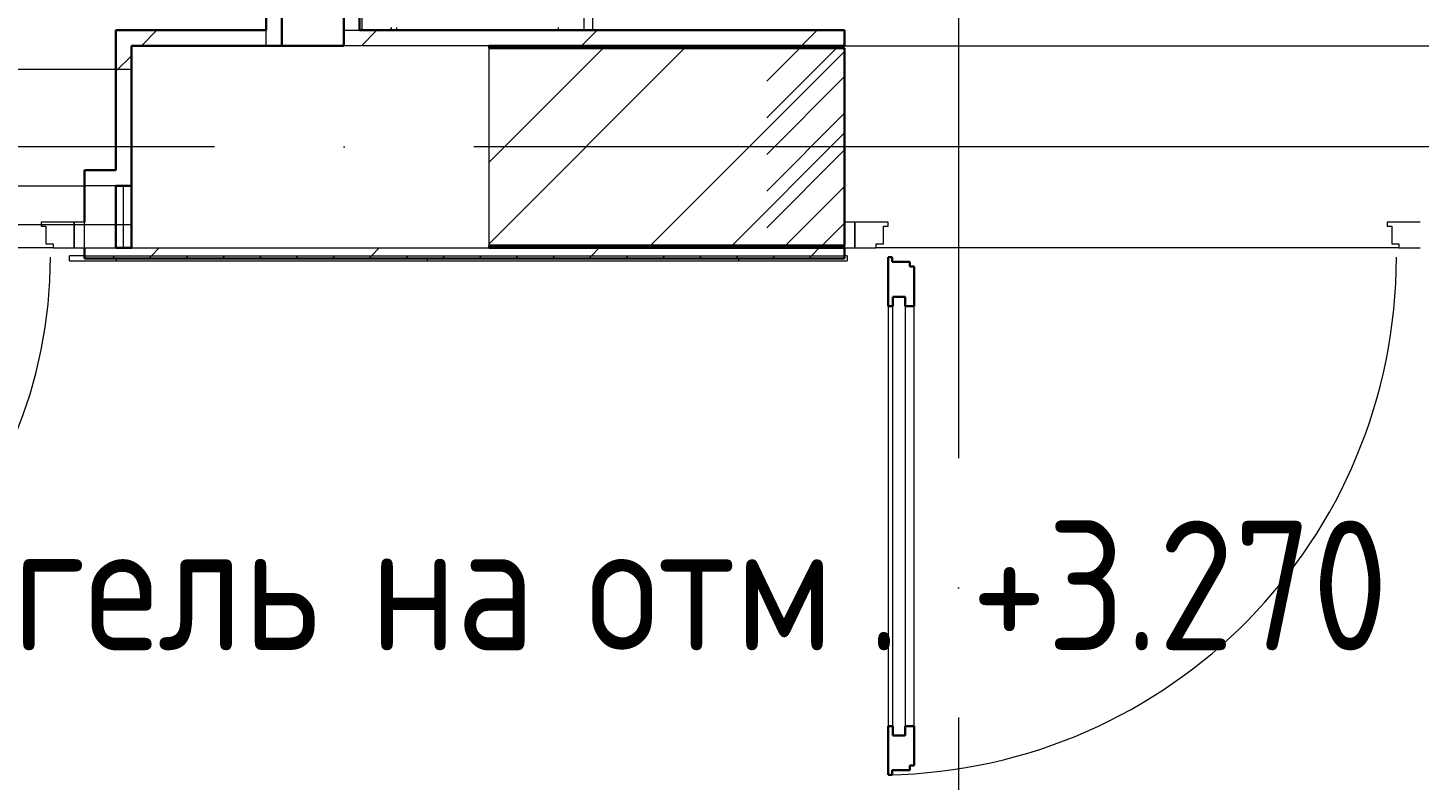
# Model space of a CAD drawing. Header units: millimetres. Extents: x -695119 to 412940, y -249585 to 622758.
# Drawn here: x -3502 to -820, y 68414 to 69865 of the extents above; entities that cross this region are included whole.
import ezdxf

# ---------------------------------------------------------------- set-up
doc = ezdxf.new("R2010")
doc.units = ezdxf.units.MM
for name, pattern in [('ADSK_Линия сетки', [25, 20, -2.5, 0, -2.5]), ('ADSK_Сверху', [450, 300, -150]), ('ADSK_Штриховая_ш2 п1_5', [4.5, 3, -1.5])]:
    doc.linetypes.add(name, pattern=pattern)
for name, color, linetype, lineweight in [('Аннотация', 252, 'Continuous', 18), ('Двери', 8, 'Continuous', 9), ('Линии', 7, 'Continuous', 9), ('Ограждение', 8, 'Continuous', 9), ('Оси', 252, 'Continuous', 9), ('Сантехника', 252, 'Continuous', 18), ('Стены внутренние', 252, 'Continuous', 18), ('Стены наружные', 252, 'Continuous', 18), ('Стены штриховка', 7, 'Continuous', 9)]:
    doc.layers.add(name, color=color, linetype=linetype, lineweight=lineweight)
doc.layers.add('Двери открывание', color=7, linetype='Continuous', lineweight=9, true_color=0xc0c0c0)
doc.styles.add('GOST Common_3', font='', dxfattribs={"height": 3.5})
doc.styles.get('GOST Common_3').set_extended_font_data('GOST type B')

# ---------------------------------------------------------------- blocks, each defined once
blk = doc.blocks.new('1 этаж')
at = {"layer": 'Двери', "lineweight": 18, "true_color": 0x636466}
h = blk.add_hatch(dxfattribs=at)
h.set_pattern_fill('FP_2', color=251, angle=180, style=0, pattern_type=2)
h.set_pattern_definition([(225, (-46187.8, -11541.73), (35.3553, -35.3553), [])])
h.paths.add_polyline_path([(-45597.8, -11736.7), (-45597.8, -11346.7), (-45747.8, -11346.7), (-45747.8, -11736.7)])
h.paths.add_polyline_path([(-47027.8, -11736.7), (-46877.8, -11736.7), (-46877.8, -11346.7), (-47027.8, -11346.7)])
at = {"layer": 'Ограждение', "true_color": 0x636466}
h = blk.add_hatch(dxfattribs=at)
h.set_pattern_fill('FP_27', color=251, style=0, pattern_type=2)
h.set_pattern_definition([(0, (-32131.8, 98), (0, 600), []), (90, (-32131.8, 98), (-600, 4e-14), [])])
h.paths.add_polyline_path([(-46877.8, -11761.7), (-46872.8, -11761.7), (-46872.8, -11751.7), (-46877.8, -11751.7), (-46877.8, -11756.7), (-48342.8, -11756.7), (-48342.8, -11751.7), (-48371.8, -11751.7), (-48371.8, -11761.7), (-47395.4, -11761.7)])
at = {"layer": 'Двери', "color": 251, "linetype": 'ADSK_Штриховая_ш2 п1_5', "true_color": 0x636466}
for p, q in [((-46877.8, -11346.7), (-47027.8, -11346.7)), ((-46877.8, -11736.7), (-46877.8, -11346.7)), ((-47027.8, -11736.7), (-46877.8, -11736.7))]:
    blk.add_line(p, q, dxfattribs=at)
at = {"layer": 'Двери', "color": 251, "true_color": 0x636466}
for p, q in [((-48362.8, -11686.7), (-48426.8, -11686.7)), ((-48426.8, -11686.7), (-48426.8, -11694.7)), ((-48426.8, -11694.7), (-48417.8, -11694.7)), ((-48417.8, -11694.7), (-48417.8, -11728.7)), ((-48342.8, -11686.7), (-48362.8, -11686.7)), ((-48362.8, -11686.7), (-48362.8, -11736.7)), ((-48362.8, -11736.7), (-48362.8, -11686.7)), ((-48342.8, -11736.7), (-48342.8, -11686.7)), ((-46877.8, -11686.7), (-46877.8, -11736.7)), ((-46857.8, -11686.7), (-46877.8, -11686.7)), ((-46857.8, -11736.7), (-46857.8, -11686.7)), ((-46793.8, -11686.7), (-46857.8, -11686.7)), ((-46857.8, -11686.7), (-46857.8, -11736.7)), ((-46802.8, -11728.7), (-46802.8, -11694.7)), ((-46802.8, -11694.7), (-46793.8, -11694.7)), ((-46793.8, -11694.7), (-46793.8, -11686.7)), ((-45767.8, -11686.7), (-45831.8, -11686.7)), ((-45831.8, -11686.7), (-45831.8, -11694.7)), ((-45831.8, -11694.7), (-45822.8, -11694.7)), ((-45822.8, -11694.7), (-45822.8, -11728.7)), ((-48417.8, -11728.7), (-48403.8, -11728.7)), ((-48403.8, -11728.7), (-48403.8, -11736.7)), ((-48403.8, -11736.7), (-48362.8, -11736.7)), ((-48362.8, -11736.7), (-48342.8, -11736.7)), ((-46877.8, -11736.7), (-46857.8, -11736.7)), ((-46857.8, -11736.7), (-46816.8, -11736.7)), ((-46816.8, -11736.7), (-46816.8, -11728.7)), ((-46816.8, -11728.7), (-46802.8, -11728.7)), ((-45822.8, -11728.7), (-45808.8, -11728.7)), ((-45808.8, -11728.7), (-45808.8, -11736.7)), ((-45808.8, -11736.7), (-45767.8, -11736.7)), ((-46793.8, -11848.7), (-46793.8, -12658.7)), ((-46784.8, -11830.7), (-46760.8, -11830.7)), ((-46784.8, -12676.7), (-46784.8, -11830.7)), ((-46760.8, -11830.7), (-46760.8, -12676.7)), ((-46743.8, -12658.7), (-46743.8, -11848.7)), ((-46760.8, -12676.7), (-46784.8, -12676.7))]:
    blk.add_line(p, q, dxfattribs=at)
at = {"layer": 'Двери', "color": 251, "lineweight": 30, "true_color": 0x636466}
for p, q in [((-46785.8, -11754.7), (-46793.8, -11754.7)), ((-46793.8, -11754.7), (-46793.8, -11848.7)), ((-46785.8, -11763.7), (-46785.8, -11754.7)), ((-46751.8, -11763.7), (-46785.8, -11763.7)), ((-46751.8, -11772.7), (-46751.8, -11763.7)), ((-46743.8, -11772.7), (-46751.8, -11772.7)), ((-46743.8, -11848.7), (-46743.8, -11772.7)), ((-46784.8, -11848.7), (-46793.8, -11848.7)), ((-46784.8, -11830.7), (-46784.8, -11848.7)), ((-46760.8, -11830.7), (-46784.8, -11830.7)), ((-46760.8, -11848.7), (-46760.8, -11830.7)), ((-46743.8, -11848.7), (-46760.8, -11848.7)), ((-46793.8, -12658.7), (-46793.8, -12752.7)), ((-46784.8, -12658.7), (-46793.8, -12658.7)), ((-46784.8, -12676.7), (-46784.8, -12658.7)), ((-46760.8, -12658.7), (-46760.8, -12676.7)), ((-46743.8, -12658.7), (-46760.8, -12658.7)), ((-46743.8, -12734.7), (-46743.8, -12658.7)), ((-46760.8, -12676.7), (-46784.8, -12676.7)), ((-46751.8, -12743.7), (-46751.8, -12734.7)), ((-46751.8, -12734.7), (-46743.8, -12734.7)), ((-46793.8, -12752.7), (-46785.8, -12752.7)), ((-46785.8, -12752.7), (-46785.8, -12743.7)), ((-46785.8, -12743.7), (-46751.8, -12743.7))]:
    blk.add_line(p, q, dxfattribs=at)
at = {"layer": 'Двери открывание', "color": 251, "true_color": 0x636466}
for centre, radius, start in [((-49306.8, -11754.7), 898, 271.1485), ((-46811.8, -11754.7), 998, 271.0334)]:
    blk.add_arc(centre, radius, start, 0, dxfattribs=at)
at = {"layer": 'Линии', "color": 251, "linetype": 'ADSK_Сверху', "ltscale": 100, "true_color": 0x636466}
for p, q in [((-59082.8, -11391.7), (-48252.8, -11391.7)), ((-59082.8, -11691.7), (-48252.8, -11691.7))]:
    blk.add_line(p, q, dxfattribs=at)
at = {"layer": 'Ограждение', "color": 251, "true_color": 0x636466}
for p, q in [((-48371.8, -11761.7), (-48371.8, -11751.7)), ((-48342.8, -11751.7), (-48371.8, -11751.7)), ((-48371.8, -11761.7), (-46872.8, -11761.7)), ((-46872.8, -11751.7), (-46877.8, -11751.7)), ((-46872.8, -11751.7), (-46872.8, -11761.7))]:
    blk.add_line(p, q, dxfattribs=at)
at = {"layer": 'Оси', "color": 251, "linetype": 'ADSK_Линия сетки', "ltscale": 100, "true_color": 0x636466}
for p, q in [((-46657.8, -2641.7), (-46657.8, -33767.9)), ((4409.5, -11541.7), (-72530.1, -11541.7))]:
    blk.add_line(p, q, dxfattribs=at)
at = {"layer": 'Сантехника', "color": 251, "true_color": 0x636466}
for p, q in [((-47807.8, -11316.7), (-47807.8, -9791.7)), ((-47379.8, -11316.7), (-47379.8, -9791.7)), ((-47362.8, -11316.7), (-47362.8, -9791.7)), ((-47751.8, -11316.7), (-47751.8, -11311.7)), ((-47751.8, -11311.7), (-47751.8, -11316.7)), ((-47740.9, -11316.7), (-47740.9, -11311.7)), ((-47429.8, -11311.7), (-47429.8, -11316.7))]:
    blk.add_line(p, q, dxfattribs=at)
at = {"layer": 'Стены внутренние', "color": 251, "true_color": 0x636466}
for p, q in [((-47562.8, -11346.7), (-47842.8, -11346.7)), ((-46877.8, -11346.7), (-45682.8, -11346.7)), ((-47562.8, -11731.7), (-47562.8, -11351.7)), ((-48267.8, -11736.7), (-48267.8, -11616.7)), ((-48252.8, -11736.7), (-47562.8, -11736.7)), ((-45808.8, -11736.7), (-46816.8, -11736.7))]:
    blk.add_line(p, q, dxfattribs=at)
at = {"layer": 'Стены внутренние', "color": 251, "lineweight": 30, "true_color": 0x636466}
for p, q in [((-47562.8, -11351.7), (-47562.8, -11346.7)), ((-48252.8, -11616.7), (-48252.8, -11736.7)), ((-47562.8, -11736.7), (-47562.8, -11731.7))]:
    blk.add_line(p, q, dxfattribs=at)
at = {"layer": 'Стены наружные', "color": 251, "lineweight": 30, "true_color": 0x636466}
for p, q in [((-47962.8, -11346.7), (-47962.8, -9703.4)), ((-47992.8, -9751.7), (-47992.8, -11316.7)), ((-47842.8, -11346.7), (-47842.8, -9761.7)), ((-47812.8, -11316.7), (-47812.8, -9791.7)), ((-47992.8, -11316.7), (-48282.8, -11316.7)), ((-48282.8, -11316.7), (-48282.8, -11586.7)), ((-46877.8, -11316.7), (-47812.8, -11316.7)), ((-46877.8, -11346.7), (-46877.8, -11316.7)), ((-48252.8, -11346.7), (-47842.8, -11346.7)), ((-48252.8, -11616.7), (-48252.8, -11346.7)), ((-47562.8, -11346.7), (-46877.8, -11346.7)), ((-46877.8, -11351.7), (-47562.8, -11351.7)), ((-46877.8, -11731.7), (-46877.8, -11351.7)), ((-48342.8, -11586.7), (-48342.8, -11686.7)), ((-48282.8, -11586.7), (-48342.8, -11586.7)), ((-48282.8, -11736.7), (-48282.8, -11616.7)), ((-48282.8, -11616.7), (-48252.8, -11616.7)), ((-48342.8, -11736.7), (-48342.8, -11756.7)), ((-48252.8, -11736.7), (-48282.8, -11736.7)), ((-47562.8, -11731.7), (-46877.8, -11731.7)), ((-46877.8, -11736.7), (-47562.8, -11736.7)), ((-46877.8, -11756.7), (-46877.8, -11736.7)), ((-48342.8, -11756.7), (-46877.8, -11756.7))]:
    blk.add_line(p, q, dxfattribs=at)
at = {"layer": 'Стены наружные', "color": 251, "linetype": 'Continuous', "lineweight": 9, "true_color": 0x636466}
for p, q in [((-48233.5, -11346.7), (-48203.5, -11316.7)), ((-47809.2, -11346.7), (-47779.2, -11316.7)), ((-47384.9, -11346.7), (-47354.9, -11316.7)), ((-46960.7, -11346.7), (-46930.7, -11316.7)), ((-48282.8, -11396.1), (-48252.8, -11366.1)), ((-47562.8, -11571.3), (-47343.3, -11351.7)), ((-47562.8, -11728.4), (-47186.1, -11351.7)), ((-47251.8, -11731.7), (-46877.8, -11357.7)), ((-47094.6, -11731.7), (-46877.8, -11514.9)), ((-48214.2, -11751.7), (-48199.2, -11736.7)), ((-47789.9, -11751.7), (-47774.9, -11736.7)), ((-47365.7, -11751.7), (-47350.7, -11736.7)), ((-46941.4, -11751.7), (-46926.4, -11736.7)), ((-48289.9, -11756.7), (-48284.9, -11751.7)), ((-48219.2, -11756.7), (-48214.2, -11751.7)), ((-48148.5, -11756.7), (-48143.5, -11751.7)), ((-48077.8, -11756.7), (-48072.8, -11751.7)), ((-48007.1, -11756.7), (-48002.1, -11751.7)), ((-47936.4, -11756.7), (-47931.4, -11751.7)), ((-47865.6, -11756.7), (-47860.6, -11751.7)), ((-47794.9, -11756.7), (-47789.9, -11751.7)), ((-47724.2, -11756.7), (-47719.2, -11751.7)), ((-47653.5, -11756.7), (-47648.5, -11751.7)), ((-47582.8, -11756.7), (-47577.8, -11751.7)), ((-47512.1, -11756.7), (-47507.1, -11751.7)), ((-47441.4, -11756.7), (-47436.4, -11751.7)), ((-47370.7, -11756.7), (-47365.7, -11751.7)), ((-47300, -11756.7), (-47295, -11751.7)), ((-47229.2, -11756.7), (-47224.2, -11751.7)), ((-47158.5, -11756.7), (-47153.5, -11751.7)), ((-47087.8, -11756.7), (-47082.8, -11751.7)), ((-47017.1, -11756.7), (-47012.1, -11751.7)), ((-46946.4, -11756.7), (-46941.4, -11751.7))]:
    blk.add_line(p, q, dxfattribs=at)
at = {"layer": 'Стены наружные', "color": 251, "true_color": 0x636466}
for p, q in [((-49372.8, -11616.7), (-48342.8, -11616.7)), ((-48403.8, -11736.7), (-49311.8, -11736.7))]:
    blk.add_line(p, q, dxfattribs=at)
at = {"layer": 'Стены штриховка', "color": 251, "true_color": 0x636466}
for p, q in [((-47992.8, -11346.7), (-47992.8, -11316.7)), ((-47842.8, -11316.7), (-47812.8, -11316.7)), ((-48282.8, -11616.7), (-48342.8, -11616.7)), ((-48342.8, -11736.7), (-48282.8, -11736.7)), ((-48342.8, -11751.7), (-46877.8, -11751.7))]:
    blk.add_line(p, q, dxfattribs=at)
at = {"layer": 'Аннотация', "color": 251, "true_color": 0x636466, "style": 'GOST Common_3', "width": 0.9}
for s, p in [('. +3.270 (h', (-46833.4, -12512.4)), ('Ригель', (-48851.5, -12512.4)), ('на', (-47791.9, -12512.4)), ('отм', (-47375.2, -12512.4))]:
    blk.add_text(s, height=250, dxfattribs=at).set_placement(p)

msp = doc.modelspace()

# ---------------------------------------------------------------- block references
msp.add_blockref('1 этаж', (44950.089, 81176.937))

doc.saveas('drawing.dxf')
